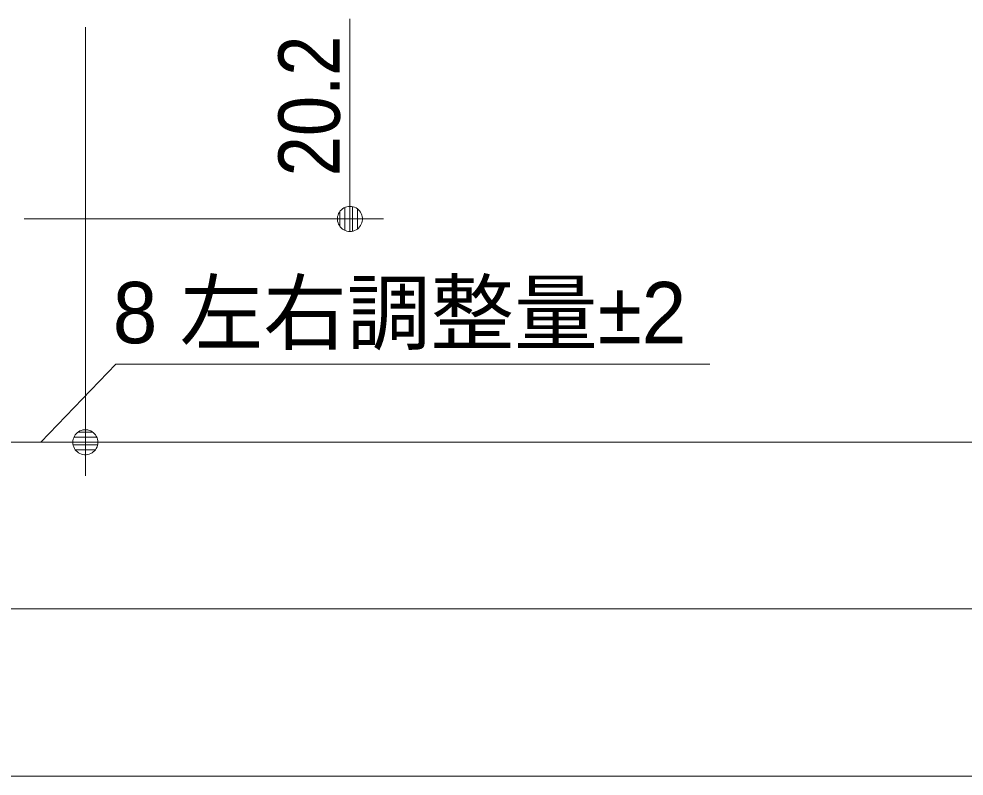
# Model space of a CAD drawing. Units: millimetres, scale not verified. Extents: x -4547 to 4547, y -2284 to 2284.
# Drawn here: x -3427.9 to -3003.7, y 692 to 1031.7 of the extents above; entities that cross this region are included whole.
import ezdxf
from ezdxf.enums import TextEntityAlignment as Align

# ---------------------------------------------------------------- set-up
doc = ezdxf.new("R2010")
doc.units = ezdxf.units.MM
doc.header["$LTSCALE"] = 20
doc.linetypes.add('CHAIN1', pattern=[8, 5, -1, 1, -1])
for name, color, linetype, lineweight in [('0-0_3一般', 7, 'Continuous', 9), ('0-1_2寸法-2', 7, 'Continuous', 9), ('0-2_0', 7, 'Continuous', 9), ('0-3_2寸法-1', 7, 'Continuous', 9)]:
    doc.layers.add(name, color=color, linetype=linetype, lineweight=lineweight)
doc.styles.add('ＭＳ Ｐゴシック', font='')
doc.styles.get('ＭＳ Ｐゴシック').set_extended_font_data('MS PGothic')

# ---------------------------------------------------------------- blocks, each defined once
blk = doc.blocks.new('_Dot')
at = {"layer": '0-2_0'}
for p, q in [((-10, 0), (-20, 0)), ((9.78, 2), (-9.78, 2)), ((7.99, 6), (-7.99, 6)), ((9.16, -3.98), (-9.16, -3.98)), ((6, -7.98), (-6, -7.98))]:
    blk.add_line(p, q, dxfattribs=at)
for points in [[(10, 0), (9.92, 1.25), (9.69, 2.49), (9.3, 3.68), (8.76, 4.82), (8.09, 5.88), (7.29, 6.85), (6.37, 7.71), (5.36, 8.44), (4.26, 9.05), (3.09, 9.51), (1.87, 9.82), (0.63, 9.98), (-0.63, 9.98), (-1.87, 9.82), (-3.09, 9.51), (-4.26, 9.05), (-5.36, 8.44), (-6.37, 7.71), (-7.29, 6.85), (-8.09, 5.88), (-8.76, 4.82), (-9.3, 3.68), (-9.69, 2.49), (-9.92, 1.25), (-10, 0), (0, 0)], [(-10, 0), (-9.92, -1.25), (-9.69, -2.49), (-9.3, -3.68), (-8.76, -4.82), (-8.09, -5.88), (-7.29, -6.85), (-6.37, -7.71), (-5.36, -8.44), (-4.26, -9.05), (-3.09, -9.51), (-1.87, -9.82), (-0.63, -9.98), (0.63, -9.98), (1.87, -9.82), (3.09, -9.51), (4.26, -9.05), (5.36, -8.44), (6.37, -7.71), (7.29, -6.85), (8.09, -5.88), (8.76, -4.82), (9.3, -3.68), (9.69, -2.49), (9.92, -1.25), (10, 0), (0, 0)]]:
    blk.add_lwpolyline(points, close=True, dxfattribs=at)
blk = doc.blocks.new('グループ-74')
at = {"layer": '0-0_3一般'}
for p, q in [((-42850, 20690), (-42850, 26040)), ((-42850, 26040), (-40750, 26040)), ((-40700, 25990), (-40700, 25890)), ((-42150, 25840), (-42730, 25840)), ((-42150, 24530), (-42150, 25840)), ((-41950, 25840), (-40750, 25840)), ((-41950, 20990), (-42195.2, 20990)), ((-41950, 18890), (-41950, 20990)), ((-42430, 20640), (-42430, 20590)), ((-42120, 20690), (-42380, 20690)), ((-42070, 19390), (-42070, 20640)), ((-42550, 20540), (-42480, 20540)), ((-42550, 18890), (-42550, 20040)), ((-42550, 20040), (-42480, 20040)), ((-42430, 19990), (-42430, 19390)), ((-42380, 19340), (-42120, 19340)), ((-42500, 18840), (-42000, 18840))]:
    blk.add_line(p, q, dxfattribs=at)
at = {"layer": '0-0_3一般', "linetype": 'CHAIN1'}
for p, q in [((-42270, 24377), (-42270, 24223)), ((-42193, 24300), (-42347, 24300)), ((-41871, 22660), (-43371, 22660)), ((-42270, 21097), (-42270, 20943)), ((-42347, 21020), (-42193, 21020))]:
    blk.add_line(p, q, dxfattribs=at)
at = {"layer": '0-0_3一般'}
for points in [[(-42150, 24530), (-42730, 24530), (-42730, 25840)], [(-42195.2, 24330), (-41950, 24330), (-41950, 25840)], [(-42344.8, 20990), (-42650, 20990), (-42650, 24330), (-42344.8, 24330)], [(-42550, 20540), (-42550, 20690), (-42850, 20690)]]:
    blk.add_lwpolyline(points, dxfattribs=at)
for centre, radius, start, end in [((-40750, 25990), 50, 0, 90), ((-40750, 25890), 50, 270, 0), ((-42270, 24300), 70, 90, 146.25101), ((-42270, 24300), 70, 33.74899, 90), ((-42344.8, 24350), 20, 270, 326.25101), ((-42195.2, 24350), 20, 213.74899, 270), ((-42344.8, 20970), 20, 33.74899, 90), ((-42270, 21020), 70, 213.74899, 270), ((-42270, 21020), 70, 270, 326.25101), ((-42195.2, 20970), 20, 90, 146.25101), ((-42380, 20640), 50, 90, 180), ((-42120, 20640), 50, 0, 90), ((-42480, 20590), 50, 270, 0), ((-42480, 19990), 50, 0, 90), ((-42380, 19390), 50, 180, 270), ((-42120, 19390), 50, 270, 0), ((-42500, 18890), 50, 180, 270), ((-42000, 18890), 50, 270, 0)]:
    blk.add_arc(centre, radius, start, end, dxfattribs=at)
blk = doc.blocks.new('グループ-76')
at = {"layer": '0-0_3一般'}
blk.add_blockref('グループ-74', (0, 0), dxfattribs=at)
blk = doc.blocks.new('グループ-83')
at = {"layer": '0-0_3一般'}
blk.add_blockref('グループ-76', (0, 0), dxfattribs=at)

msp = doc.modelspace()

# ---------------------------------------------------------------- linework, layer by layer
at = {"layer": '0-1_2寸法-2'}
for p, q in [((-3398.12, 1028), (-3398.12, 826.77)), ((-3398.12, 841.77), (-3438.12, 841.77)), ((-3386.87, 841.77), (-3375.61, 841.77))]:
    msp.add_line(p, q, dxfattribs=at)
msp.add_lwpolyline([(-3117.91, 876.77), (-3384.41, 876.77), (-3418.12, 841.77)], dxfattribs=at)
at = {"layer": '0-3_2寸法-1'}
for p, q in [((-3279.36, 1031.74), (-3279.36, 953.26)), ((-3398.12, 1028), (-3398.12, 826.77)), ((-3425.62, 942), (-3264.36, 942)), ((-3386.87, 841.77), (-1671.88, 841.77)), ((-3426.87, 767), (-1646.88, 767)), ((-3456.87, 692), (-1616.88, 692))]:
    msp.add_line(p, q, dxfattribs=at)

# ---------------------------------------------------------------- block references
at = {"layer": '0-0_3一般', "xscale": 0.05, "yscale": 0.05}
msp.add_blockref('グループ-83', (-1340.62, 0), dxfattribs=at)
at = {"layer": '0-1_2寸法-2', "xscale": 0.5627563, "yscale": 0.5627563, "rotation": 180}
msp.add_blockref('_Dot', (-3398.12, 841.77), dxfattribs=at)
at = {"layer": '0-3_2寸法-1', "xscale": 0.5627563, "yscale": 0.5627563}
for p, rotation in [((-3279.36, 942), 270), ((-3398.12, 841.77), 180), ((-3438.12, 767), 180)]:
    msp.add_blockref('_Dot', p, dxfattribs=dict(at, rotation=rotation))

# ---------------------------------------------------------------- texts
at = {"layer": '0-1_2寸法-2', "style": 'ＭＳ Ｐゴシック'}
msp.add_text('8 左右調整量±2', height=27.51, dxfattribs=at).set_placement((-3385.81, 877.96), align=Align.BOTTOM_LEFT)
at = {"layer": '0-3_2寸法-1', "style": 'ＭＳ Ｐゴシック', "width": 0.9}
msp.add_text('20.2', height=27.57, rotation=90, dxfattribs=at).set_placement((-3275.64, 961.09), align=Align.BOTTOM_LEFT)

doc.saveas('drawing.dxf')
